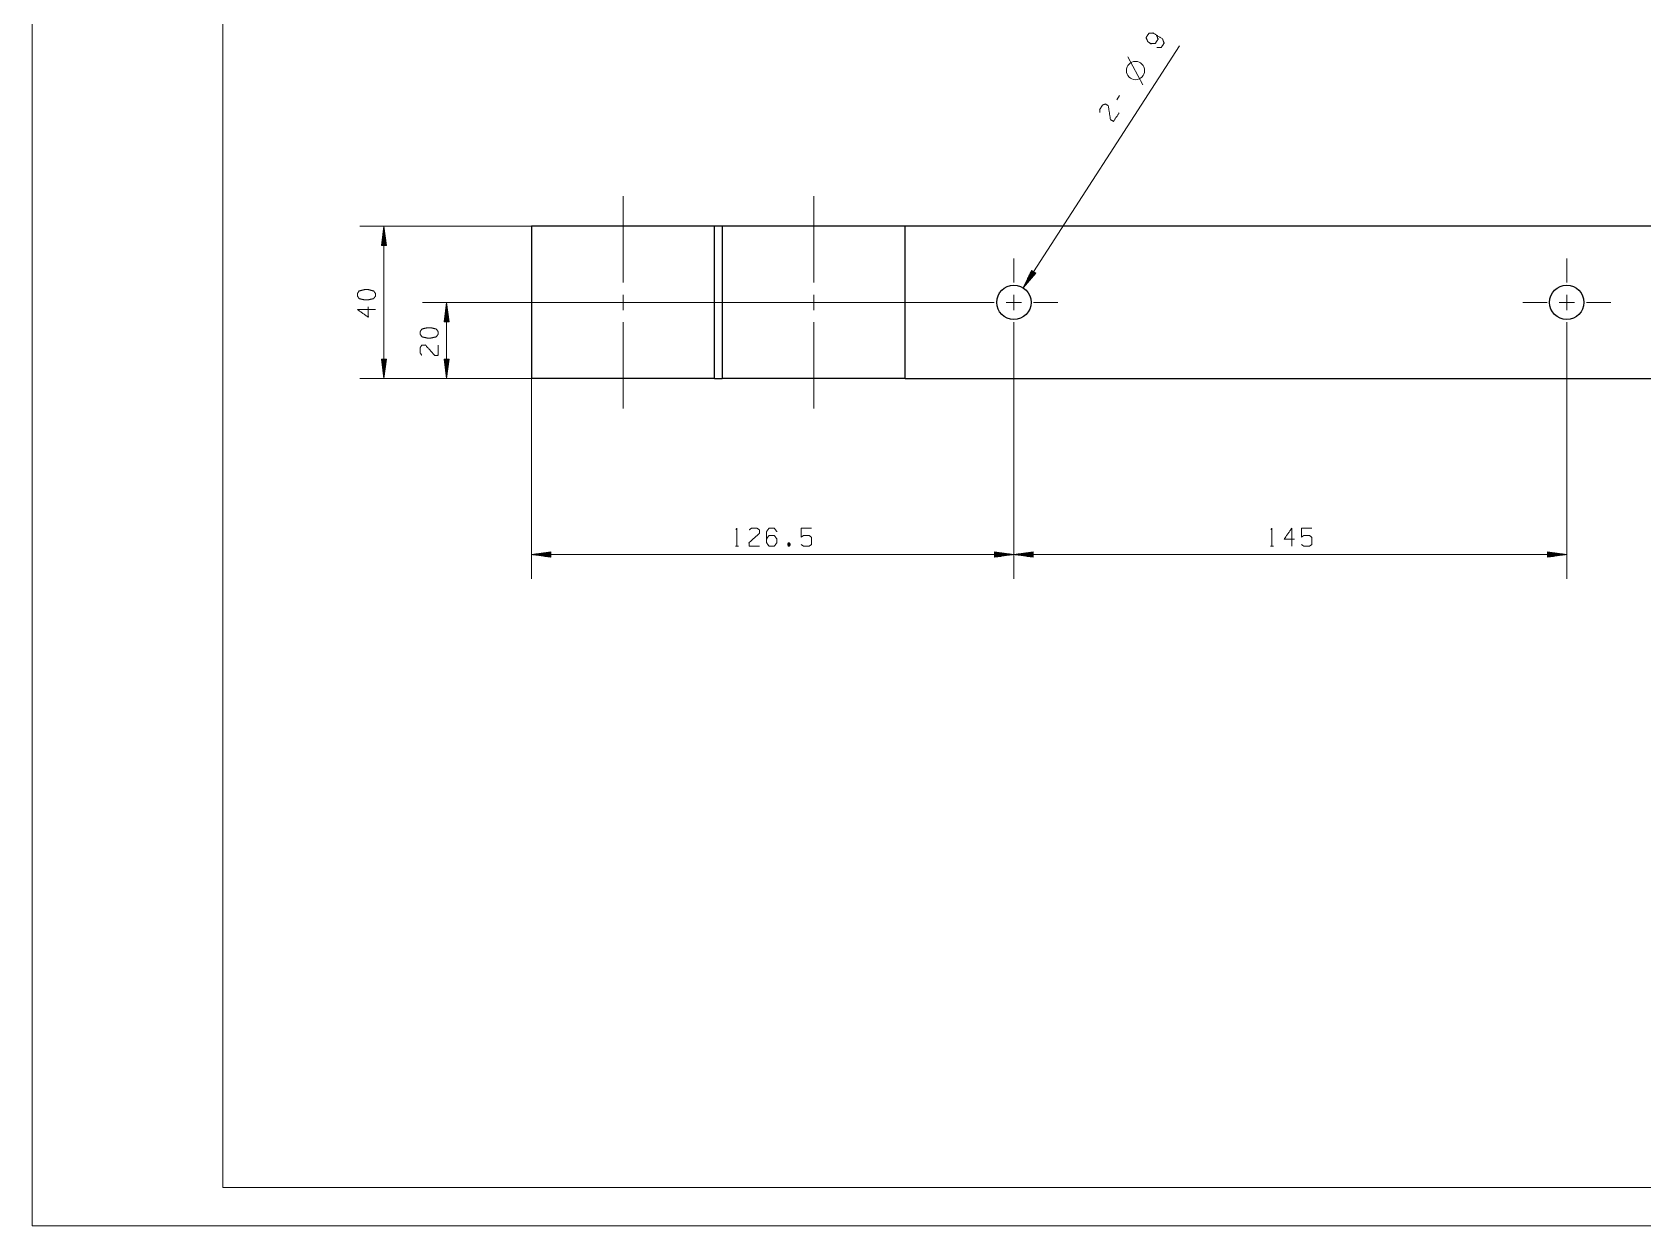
# Model space of a CAD drawing. Header units: millimetres. Extents: x 0 to 420, y 0 to 297.
# Drawn here: x 0 to 211.2, y 0 to 156.5 of the extents above; entities that cross this region are included whole.
import ezdxf

# ---------------------------------------------------------------- set-up
doc = ezdxf.new("R2010")
doc.units = ezdxf.units.MM
doc.layers.add('101', color=7, linetype='Continuous', true_color=0xffffff)

msp = doc.modelspace()

# ---------------------------------------------------------------- linework, layer by layer
at = {"layer": '101', "color": 133, "linetype": 'Continuous', "lineweight": 18}
for p, q in [((0, 297), (0, 0)), ((25, 292), (25, 5)), ((25, 5), (415, 5)), ((0, 0), (420, 0))]:
    msp.add_line(p, q, dxfattribs=at)
at = {"layer": '101', "color": 22, "linetype": 'Continuous', "lineweight": 18}
for p, q in [((129.94, 122.97), (150.43, 154.71)), ((65.47, 131.08), (42.94, 131.08)), ((46.11, 131.08), (45.78, 128.54)), ((46.45, 128.54), (46.11, 131.08)), ((46.11, 111.08), (46.11, 131.08)), ((45.83, 128.54), (45.83, 128.96)), ((45.88, 128.54), (45.88, 129.34)), ((45.94, 128.54), (45.94, 129.73)), ((45.99, 128.54), (45.99, 130.11)), ((46.04, 128.54), (46.04, 130.5)), ((46.09, 128.54), (46.09, 130.89)), ((46.14, 128.54), (46.14, 130.89)), ((46.19, 128.54), (46.19, 130.5)), ((46.24, 128.54), (46.24, 130.11)), ((46.29, 128.54), (46.29, 129.73)), ((46.34, 128.54), (46.34, 129.34)), ((46.39, 128.54), (46.39, 128.96)), ((45.78, 128.54), (45.78, 128.57)), ((45.78, 128.54), (45.78, 128.57)), ((45.78, 128.54), (46.45, 128.54)), ((46.44, 128.54), (46.44, 128.57)), ((46.44, 128.54), (46.44, 128.57)), ((131.04, 125.28), (129.94, 122.97)), ((129.94, 122.97), (131.6, 124.92)), ((131.3, 125.12), (130.02, 123.14)), ((131.34, 125.09), (130.07, 123.12)), ((131.25, 125.14), (130.19, 123.5)), ((131.38, 125.06), (130.32, 123.41)), ((131.21, 125.17), (130.36, 123.85)), ((131.17, 125.2), (130.52, 124.2)), ((131.43, 125.03), (130.57, 123.71)), ((131.13, 125.23), (130.69, 124.55)), ((131.47, 125.01), (130.82, 124.01)), ((131.08, 125.25), (130.86, 124.9)), ((131.04, 125.28), (131.02, 125.25)), ((131.04, 125.28), (131.02, 125.25)), ((131.6, 124.92), (131.04, 125.28)), ((131.51, 124.98), (131.08, 124.3)), ((131.55, 124.95), (131.33, 124.6)), ((131.6, 124.92), (131.58, 124.9)), ((131.6, 124.92), (131.58, 124.9)), ((122.96, 121.08), (51.16, 121.08)), ((54.34, 121.08), (54, 118.54)), ((54.26, 118.54), (54.26, 120.5)), ((54.31, 118.54), (54.31, 120.89)), ((54.67, 118.54), (54.34, 121.08)), ((54.34, 121.08), (54.34, 111.08)), ((54.36, 118.54), (54.36, 120.89)), ((54.41, 118.54), (54.41, 120.5)), ((54, 118.54), (54.67, 118.54)), ((54.01, 118.54), (54.01, 118.57)), ((54.01, 118.54), (54.01, 118.57)), ((54.06, 118.54), (54.06, 118.96)), ((54.11, 118.54), (54.11, 119.34)), ((54.16, 118.54), (54.16, 119.73)), ((54.21, 118.54), (54.21, 120.11)), ((54.46, 118.54), (54.46, 120.11)), ((54.51, 118.54), (54.51, 119.73)), ((54.56, 118.54), (54.56, 119.34)), ((54.62, 118.54), (54.62, 118.96)), ((54.67, 118.54), (54.67, 118.57)), ((54.67, 118.54), (54.67, 118.57)), ((128.72, 115.31), (128.72, 84.84)), ((128.72, 115.31), (128.72, 84.84)), ((201.22, 115.31), (201.22, 84.84)), ((45.78, 113.62), (45.78, 113.59)), ((45.78, 113.62), (45.78, 113.59)), ((45.78, 113.62), (46.11, 111.08)), ((46.45, 113.62), (45.78, 113.62)), ((45.83, 113.62), (45.83, 113.2)), ((45.88, 113.62), (45.88, 112.81)), ((45.94, 113.62), (45.94, 112.43)), ((45.99, 113.62), (45.99, 112.04)), ((46.04, 113.62), (46.04, 111.66)), ((46.09, 113.62), (46.09, 111.27)), ((46.11, 111.08), (46.45, 113.62)), ((46.14, 113.62), (46.14, 111.27)), ((46.19, 113.62), (46.19, 111.66)), ((46.24, 113.62), (46.24, 112.04)), ((46.29, 113.62), (46.29, 112.43)), ((46.34, 113.62), (46.34, 112.81)), ((46.39, 113.62), (46.39, 113.2)), ((46.44, 113.62), (46.44, 113.59)), ((46.44, 113.62), (46.44, 113.59)), ((54, 113.62), (54.34, 111.08)), ((54.67, 113.62), (54, 113.62)), ((54.01, 113.62), (54.01, 113.59)), ((54.01, 113.62), (54.01, 113.59)), ((54.06, 113.62), (54.06, 113.2)), ((54.11, 113.62), (54.11, 112.81)), ((54.16, 113.62), (54.16, 112.43)), ((54.21, 113.62), (54.21, 112.04)), ((54.26, 113.62), (54.26, 111.66)), ((54.31, 113.62), (54.31, 111.27)), ((54.34, 111.08), (54.67, 113.62)), ((54.36, 113.62), (54.36, 111.27)), ((54.41, 113.62), (54.41, 111.66)), ((54.46, 113.62), (54.46, 112.04)), ((54.51, 113.62), (54.51, 112.43)), ((54.56, 113.62), (54.56, 112.81)), ((54.62, 113.62), (54.62, 113.2)), ((54.67, 113.62), (54.67, 113.59)), ((54.67, 113.62), (54.67, 113.59)), ((65.47, 111.08), (42.94, 111.08)), ((65.47, 111.08), (51.16, 111.08)), ((65.47, 111.08), (65.47, 84.84)), ((68.01, 88.35), (65.47, 88.01)), ((65.47, 88.01), (68.01, 87.68)), ((65.47, 88.01), (128.72, 88.01)), ((68.01, 88.04), (65.66, 88.04)), ((68.01, 87.99), (65.66, 87.99)), ((68.01, 88.09), (66.05, 88.09)), ((68.01, 87.93), (66.05, 87.93)), ((68.01, 88.14), (66.44, 88.14)), ((68.01, 87.88), (66.44, 87.88)), ((68.01, 88.19), (66.82, 88.19)), ((68.01, 87.83), (66.82, 87.83)), ((68.01, 88.24), (67.21, 88.24)), ((68.01, 87.78), (67.21, 87.78)), ((68.01, 88.29), (67.59, 88.29)), ((68.01, 87.73), (67.59, 87.73)), ((68.01, 88.34), (67.98, 88.34)), ((68.01, 88.34), (67.98, 88.34)), ((68.01, 87.68), (67.98, 87.68)), ((68.01, 87.68), (67.98, 87.68)), ((68.01, 87.68), (68.01, 88.35)), ((126.18, 88.35), (126.18, 87.68)), ((128.72, 88.01), (126.18, 88.35)), ((126.18, 88.34), (126.21, 88.34)), ((126.18, 88.34), (126.21, 88.34)), ((126.18, 88.29), (126.6, 88.29)), ((126.18, 88.24), (126.99, 88.24)), ((126.18, 88.19), (127.37, 88.19)), ((126.18, 88.14), (127.76, 88.14)), ((126.18, 88.09), (128.14, 88.09)), ((126.18, 88.04), (128.53, 88.04)), ((126.18, 87.68), (128.72, 88.01)), ((126.18, 87.99), (128.53, 87.99)), ((126.18, 87.93), (128.14, 87.93)), ((126.18, 87.88), (127.76, 87.88)), ((126.18, 87.83), (127.37, 87.83)), ((126.18, 87.78), (126.99, 87.78)), ((126.18, 87.73), (126.6, 87.73)), ((126.18, 87.68), (126.21, 87.68)), ((126.18, 87.68), (126.21, 87.68)), ((131.26, 88.35), (128.72, 88.01)), ((128.72, 88.01), (131.26, 87.68)), ((128.72, 88.01), (201.22, 88.01)), ((131.26, 88.04), (128.91, 88.04)), ((131.26, 87.99), (128.91, 87.99)), ((131.26, 88.09), (129.3, 88.09)), ((131.26, 87.93), (129.3, 87.93)), ((131.26, 88.14), (129.69, 88.14)), ((131.26, 87.88), (129.69, 87.88)), ((131.26, 88.19), (130.07, 88.19)), ((131.26, 87.83), (130.07, 87.83)), ((131.26, 88.24), (130.46, 88.24)), ((131.26, 87.78), (130.46, 87.78)), ((131.26, 88.29), (130.84, 88.29)), ((131.26, 87.73), (130.84, 87.73)), ((131.26, 88.34), (131.23, 88.34)), ((131.26, 88.34), (131.23, 88.34)), ((131.26, 87.68), (131.23, 87.68)), ((131.26, 87.68), (131.23, 87.68)), ((131.26, 87.68), (131.26, 88.35)), ((198.68, 88.35), (198.68, 87.68)), ((201.22, 88.01), (198.68, 88.35)), ((198.68, 88.34), (198.71, 88.34)), ((198.68, 88.34), (198.71, 88.34)), ((198.68, 88.29), (199.1, 88.29)), ((198.68, 88.24), (199.49, 88.24)), ((198.68, 88.19), (199.87, 88.19)), ((198.68, 88.14), (200.26, 88.14)), ((198.68, 88.09), (200.64, 88.09)), ((198.68, 88.04), (201.03, 88.04)), ((198.68, 87.68), (201.22, 88.01)), ((198.68, 87.99), (201.03, 87.99)), ((198.68, 87.93), (200.64, 87.93)), ((198.68, 87.88), (200.26, 87.88)), ((198.68, 87.83), (199.87, 87.83)), ((198.68, 87.78), (199.49, 87.78)), ((198.68, 87.73), (199.1, 87.73)), ((198.68, 87.68), (198.71, 87.68)), ((198.68, 87.68), (198.71, 87.68))]:
    msp.add_line(p, q, dxfattribs=at)
at = {"layer": '101', "color": 72, "linetype": 'Continuous', "lineweight": 18}
for p, q in [((145.65, 149.61), (143.67, 153.27)), ((142.57, 148.22), (142.2, 147.66)), ((92.2, 89.1), (92.62, 89.1)), ((99.15, 89.55), (99.31, 89.13)), ((162.35, 89.1), (162.78, 89.1))]:
    msp.add_line(p, q, dxfattribs=at)
at = {"layer": '101', "color": 163, "linetype": 'Continuous', "lineweight": 25}
for p, q in [((65.47, 131.08), (65.47, 111.08)), ((89.47, 111.08), (89.47, 131.08)), ((90.47, 131.08), (89.47, 131.08)), ((90.47, 131.08), (90.47, 111.08)), ((114.47, 111.08), (114.47, 131.08)), ((290.47, 131.08), (114.47, 131.08)), ((89.47, 111.08), (90.47, 111.08)), ((114.47, 111.08), (290.47, 111.08))]:
    msp.add_line(p, q, dxfattribs=at)
at = {"layer": '101', "color": 151, "linetype": 'Continuous', "lineweight": 18}
for p, q in [((128.72, 123.67), (128.72, 126.84)), ((201.22, 123.67), (201.22, 126.84)), ((77.47, 122.08), (77.47, 120.07)), ((102.47, 122.08), (102.47, 120.07)), ((126.13, 121.08), (122.96, 121.08)), ((127.72, 121.08), (129.72, 121.08)), ((128.72, 120.07), (128.72, 122.08)), ((131.31, 121.08), (134.49, 121.08)), ((198.63, 121.08), (195.46, 121.08)), ((200.22, 121.08), (202.22, 121.08)), ((201.22, 120.07), (201.22, 122.08)), ((203.81, 121.08), (206.99, 121.08)), ((128.72, 118.49), (128.72, 115.31)), ((201.22, 118.49), (201.22, 115.31))]:
    msp.add_line(p, q, dxfattribs=at)
at = {"layer": '101', "color": 72, "linetype": 'Continuous', "lineweight": 18}
msp.add_circle((144.67, 151.48), 1.2, dxfattribs=at)
at = {"layer": '101', "color": 163, "linetype": 'Continuous', "lineweight": 25}
for centre in [(128.72, 121.08), (201.22, 121.08)]:
    msp.add_circle(centre, 2.25, dxfattribs=at)
at = {"layer": '101', "color": 72, "linetype": 'Continuous', "lineweight": 18}
for points, knots in [([(147.48, 154.5), (148.05, 154.5), (148.42, 155.08), (148.21, 155.62), (147.01, 156.4), (146.43, 156.37), (146.05, 155.79), (146.28, 155.27), (146.67, 155), (147.25, 155.02), (147.63, 155.6), (147.41, 156.14)], [0, 0, 0.076857, 0.169525, 0.247729, 0.439297, 0.5175, 0.610169, 0.687024, 0.750924, 0.829128, 0.921796, 1, 1]), ([(139.99, 145.98), (139.97, 146.37), (140.34, 146.94), (140.71, 147.1), (141.11, 146.85), (141.38, 145.05), (141.79, 144.81), (142.52, 145.94)], [0, 0, 0.069692, 0.192978, 0.265274, 0.350227, 0.67474, 0.759753, 1, 1]), ([(45.02, 122.24), (44.77, 122.58), (44.07, 122.76), (43.6, 122.76), (42.87, 122.58), (42.65, 122.24), (42.65, 121.91), (42.87, 121.57), (43.6, 121.4), (44.07, 121.41), (44.77, 121.57), (45.02, 121.91), (45.02, 122.24)], [0, 0, 0.067526, 0.183971, 0.260583, 0.380943, 0.446141, 0.500306, 0.565504, 0.685864, 0.762529, 0.87831, 0.945835, 1, 1]), ([(44.07, 120.48), (44.07, 119.14), (42.65, 120.14), (45.02, 120.14)], [0, 0, 0.245869, 0.565295, 1, 1]), ([(53.24, 117.24), (52.99, 117.58), (52.29, 117.76), (51.82, 117.76), (51.09, 117.58), (50.87, 117.24), (50.87, 116.91), (51.09, 116.57), (51.82, 116.4), (52.29, 116.41), (52.99, 116.57), (53.24, 116.91), (53.24, 117.24)], [0, 0, 0.067527, 0.183972, 0.260584, 0.380943, 0.446143, 0.500307, 0.565506, 0.685864, 0.76253, 0.87831, 0.945835, 1, 1]), ([(51.09, 114.14), (50.87, 114.46), (50.87, 115.14), (51.09, 115.48), (51.57, 115.48), (52.77, 114.12), (53.24, 114.14), (53.24, 115.48)], [0, 0, 0.069691, 0.192978, 0.265274, 0.350227, 0.674741, 0.759753, 1, 1]), ([(92.27, 91.28), (92.41, 91.48), (92.41, 89.1)], [0, 0, 0.093489, 1, 1]), ([(94.02, 91.25), (94.34, 91.48), (95.02, 91.48), (95.36, 91.25), (95.36, 90.78), (94, 89.58), (94.02, 89.1), (95.36, 89.1)], [0, 0, 0.069693, 0.192977, 0.265274, 0.350227, 0.67474, 0.759752, 1, 1]), ([(96.29, 90.05), (96.61, 90.53), (97.3, 90.53), (97.64, 90.05), (97.64, 89.58), (97.3, 89.1), (96.61, 89.1), (96.29, 89.58), (96.29, 91), (96.61, 91.48), (97.3, 91.48), (97.64, 91)], [0, 0, 0.076963, 0.169761, 0.248073, 0.312018, 0.390331, 0.483129, 0.560092, 0.751927, 0.828889, 0.921688, 1, 1]), ([(100.83, 89.33), (101.16, 89.1), (101.85, 89.1), (102.19, 89.33), (102.19, 90.28), (101.85, 90.53), (101.16, 90.53), (100.83, 90.3), (100.83, 91.48), (102.19, 91.48)], [0, 0, 0.062228, 0.168344, 0.230572, 0.376816, 0.441265, 0.547381, 0.609609, 0.790489, 1, 1]), ([(162.42, 91.28), (162.56, 91.48), (162.56, 89.1)], [0, 0, 0.093489, 1, 1]), ([(165.51, 90.05), (164.17, 90.05), (165.18, 91.48), (165.18, 89.1)], [0, 0, 0.245869, 0.565295, 1, 1]), ([(166.43, 89.33), (166.76, 89.1), (167.45, 89.1), (167.79, 89.33), (167.79, 90.28), (167.45, 90.53), (166.76, 90.53), (166.43, 90.3), (166.43, 91.48), (167.79, 91.48)], [0, 0, 0.062228, 0.168343, 0.230571, 0.376816, 0.441265, 0.547381, 0.609609, 0.79049, 1, 1]), ([(99.15, 89.13), (99.31, 89.13), (99.4, 89.35), (99.31, 89.55), (99.15, 89.55), (99.07, 89.35), (99.15, 89.13), (99.31, 89.55)], [0, 0, 0.093979, 0.236785, 0.365958, 0.459937, 0.589109, 0.731916, 1, 1])]:
    msp.add_open_spline(points, degree=1, knots=knots, dxfattribs=at)
at = {"layer": '101', "color": 151, "linetype": 'Continuous', "lineweight": 18}
for points, knots in [([(77.47, 135), (77.47, 133.42), (77.47, 123.67)], [0, 0, 0.140063, 1, 1]), ([(102.47, 135), (102.47, 133.42), (102.47, 123.67)], [0, 0, 0.140063, 1, 1]), ([(77.47, 118.49), (77.47, 110.33), (77.47, 107.15)], [0, 0, 0.719874, 1, 1]), ([(102.47, 118.49), (102.47, 110.33), (102.47, 107.15)], [0, 0, 0.719874, 1, 1])]:
    msp.add_open_spline(points, degree=1, knots=knots, dxfattribs=at)
at = {"layer": '101', "color": 163, "linetype": 'Continuous', "lineweight": 25}
for points, knots in [([(89.47, 131.08), (89.06, 131.08), (87.86, 131.08), (85.96, 131.08), (83.47, 131.08), (80.58, 131.08), (77.47, 131.08), (74.37, 131.08), (71.47, 131.08), (68.99, 131.08), (67.95, 131.08), (66.38, 131.08), (65.57, 131.08), (65.47, 131.08)], [0, 0, 0.017037, 0.066987, 0.146447, 0.25, 0.37059, 0.5, 0.629409, 0.75, 0.853553, 0.896677, 0.96194, 0.995722, 1, 1]), ([(114.47, 131.08), (114.06, 131.08), (112.86, 131.08), (110.96, 131.08), (108.47, 131.08), (107.06, 131.08), (104.04, 131.08), (100.91, 131.08), (97.88, 131.08), (95.17, 131.08), (92.95, 131.08), (91.38, 131.08), (90.57, 131.08), (90.47, 131.08)], [0, 0, 0.017037, 0.066987, 0.146447, 0.25, 0.308658, 0.434737, 0.565263, 0.691341, 0.804381, 0.896676, 0.961939, 0.995722, 1, 1]), ([(89.47, 111.08), (89.37, 111.08), (88.56, 111.08), (87.86, 111.08), (85.96, 111.08), (83.47, 111.08), (80.58, 111.08), (79.04, 111.08), (75.91, 111.08), (72.88, 111.08), (70.17, 111.08), (68.99, 111.08), (67.08, 111.08), (66.38, 111.08), (65.57, 111.08), (65.47, 111.08)], [0, 0, 0.004278, 0.03806, 0.066987, 0.146447, 0.25, 0.37059, 0.434737, 0.565263, 0.691342, 0.804381, 0.853553, 0.933013, 0.96194, 0.995722, 1, 1]), ([(114.47, 111.08), (114.06, 111.08), (112.86, 111.08), (110.96, 111.08), (108.47, 111.08), (107.06, 111.08), (104.04, 111.08), (100.91, 111.08), (97.88, 111.08), (95.17, 111.08), (92.95, 111.08), (91.38, 111.08), (90.57, 111.08), (90.47, 111.08)], [0, 0, 0.017037, 0.066987, 0.146447, 0.25, 0.308658, 0.434737, 0.565263, 0.691341, 0.804381, 0.896676, 0.961939, 0.995722, 1, 1])]:
    msp.add_open_spline(points, degree=1, knots=knots, dxfattribs=at)

doc.saveas('drawing.dxf')
